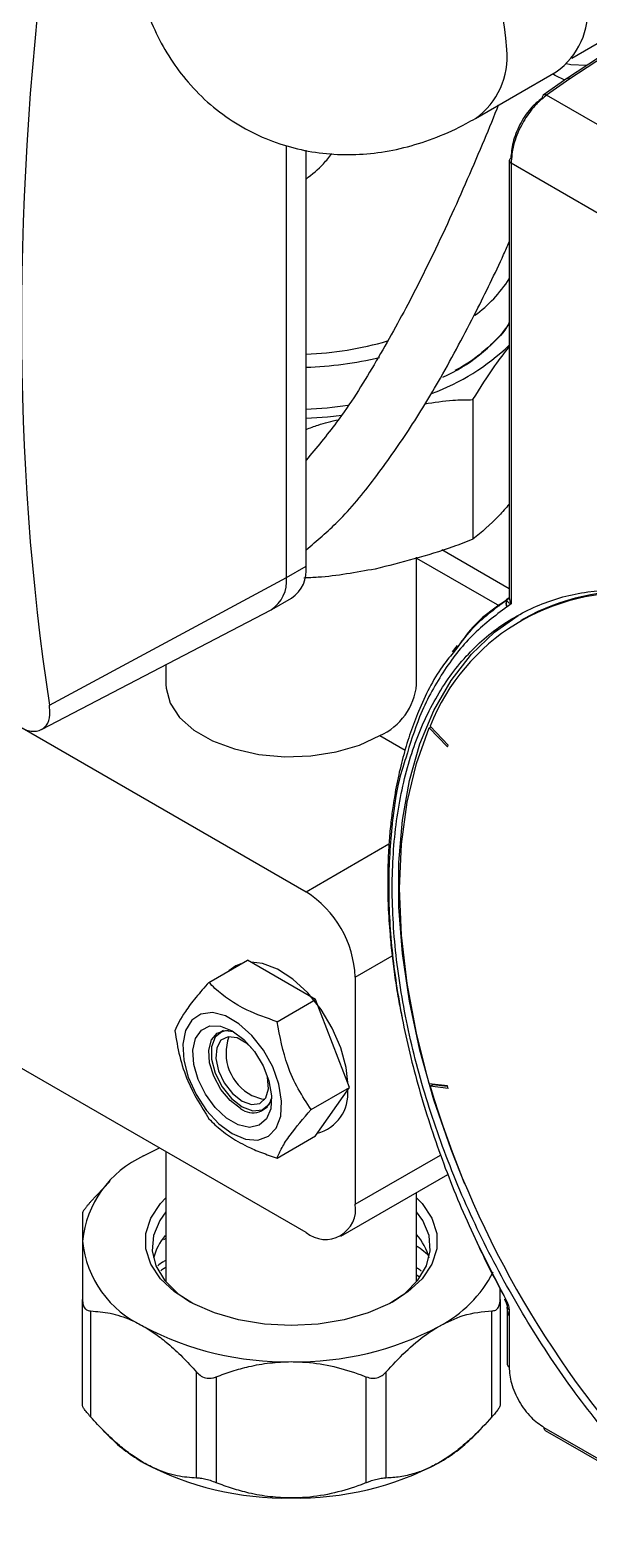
# Model space of a CAD drawing. Extents: x 75 to 2075, y 25 to 1460.
# Drawn here: x 1740.1 to 1790.3, y 503.4 to 638.3 of the extents above; entities that cross this region are included whole.
import ezdxf

# ---------------------------------------------------------------- set-up
doc = ezdxf.new("R2010")
doc.units = 0
doc.header["$LTSCALE"] = 5
doc.linetypes.add('SLD-KATı', pattern=[0])
doc.layers.get('0').update_dxf_attribs({"linetype": 'CONTINUOUS'})

msp = doc.modelspace()

# ---------------------------------------------------------------- linework, layer by layer
at = {"color": 7, "linetype": 'SLD-KATı'}
for p, q in [((1794.642, 638.122), (1788.292, 633.934)), ((1794.908, 638.083), (1788.605, 633.927)), ((1788.765, 635.799), (1791.604, 637.438)), ((1780.124, 630.378), (1787.372, 634.562)), ((1788.337, 633.966), (1786.206, 632.463)), ((1788.605, 633.927), (1786.509, 632.45)), ((1840.632, 601.206), (1786.509, 632.45)), ((1763.137, 589.125), (1763.137, 627.937)), ((1764.905, 590.145), (1764.905, 627.526)), ((1783.15, 626.578), (1783.15, 587.365)), ((1783.315, 626.349), (1783.315, 586.758)), ((1837.126, 595.284), (1783.315, 626.349)), ((1779.891, 605.106), (1779.891, 592.565)), ((1763.137, 589.125), (1764.905, 590.145)), ((1774.829, 579.513), (1774.829, 590.951)), ((1774.829, 590.877), (1782.268, 586.583)), ((1741.859, 577.67), (1763.137, 589.125)), ((1761.842, 586.263), (1763.61, 587.284)), ((1783.12, 587.269), (1782.878, 587.122)), ((1783.089, 587.249), (1782.921, 587.132)), ((1782.925, 587.05), (1782.994, 587.149)), ((1782.925, 587.05), (1782.931, 587.095)), ((1782.931, 587.095), (1782.994, 587.149)), ((1783.067, 587.233), (1782.994, 587.149)), ((1741.157, 575.471), (1761.764, 586.22)), ((1782.958, 586.502), (1782.945, 586.494)), ((1783.315, 586.758), (1782.958, 586.502)), ((1784.456, 585.41), (1784.191, 585.257)), ((1778.472, 583.012), (1778.023, 582.447)), ((1752.329, 581.299), (1752.329, 579.513)), ((1739.405, 575.609), (1764.905, 560.888)), ((1771.534, 574.92), (1773.793, 573.616)), ((1775.971, 575.626), (1776.107, 575.704)), ((1777.61, 573.915), (1775.971, 575.626)), ((1777.676, 574.066), (1776.037, 575.777)), ((1777.61, 573.915), (1777.676, 574.066)), ((1756.182, 552.753), (1759.633, 554.746)), ((1765.757, 551.21), (1759.633, 554.746)), ((1769.324, 553.234), (1769.324, 532.82)), ((1762.305, 549.218), (1765.757, 551.21)), ((1768.819, 543.319), (1765.757, 551.21)), ((1764.905, 530.268), (1731.317, 549.658)), ((1757.486, 548.416), (1757.181, 548.24)), ((1765.367, 541.326), (1768.819, 543.319)), ((1765.757, 538.962), (1768.819, 543.319)), ((1777.61, 543.459), (1775.971, 543.64)), ((1776.037, 543.413), (1776.302, 543.566)), ((1777.676, 543.231), (1776.037, 543.413)), ((1776.302, 543.566), (1777.621, 543.42)), ((1777.676, 543.231), (1777.61, 543.459)), ((1761.138, 541.386), (1761.443, 541.562)), ((1762.305, 536.97), (1765.757, 538.962)), ((1752.329, 537.528), (1752.329, 525.843)), ((1747.286, 534.856), (1746.68, 534.241)), ((1768.03, 529.959), (1777.628, 535.5)), ((1746.685, 534.237), (1745.561, 533.039)), ((1774.829, 525.843), (1774.829, 533.884)), ((1752.329, 529.729), (1752.117, 529.606)), ((1775.053, 526.309), (1774.829, 526.457)), ((1782.329, 524.247), (1782.329, 525.305)), ((1744.829, 514.732), (1744.829, 524.247)), ((1782.329, 524.247), (1782.329, 514.732)), ((1782.969, 523.576), (1782.969, 518.425)), ((1745.561, 523.226), (1745.561, 513.711)), ((1781.597, 513.711), (1781.597, 523.226)), ((1783.134, 523.346), (1783.134, 522.778)), ((1783.134, 522.778), (1783.134, 518.195)), ((1755.08, 508.216), (1755.08, 517.731)), ((1756.848, 517.308), (1756.848, 507.793)), ((1770.31, 507.793), (1770.31, 517.308)), ((1772.078, 517.731), (1772.078, 508.216)), ((1746.68, 512.508), (1747.286, 511.894)), ((1779.872, 511.894), (1780.493, 512.524)), ((1786.271, 512.761), (1834.17, 485.11)), ((1786.387, 512.504), (1834.286, 484.852))]:
    msp.add_line(p, q, dxfattribs=at)
at = {"color": 8, "linetype": 'SLD-KATı'}
for p, q in [((1783.15, 588.115), (1777.109, 591.602)), ((1764.905, 560.888), (1772.351, 565.187)), ((1769.324, 553.234), (1772.633, 555.144)), ((1769.324, 532.82), (1776.976, 537.237)), ((1786.387, 512.504), (1786.395, 512.5))]:
    msp.add_line(p, q, dxfattribs=at)
at = {"color": 7, "linetype": 'SLD-KATı', "flags": 128}
for points in [[(1788.133, 633.822), (1787.29, 634.241), (1787.047, 634.374)], [(1790.088, 635.119), (1788.67, 635.201), (1788.298, 635.268)], [(1764.905, 603.453), (1766.828, 603.567), (1768.137, 603.7)], [(1779.176, 534.608), (1777.927, 537.735), (1776.385, 542.207), (1775.136, 546.659), (1774.189, 551.053), (1773.554, 555.352), (1773.235, 559.519), (1773.235, 563.519), (1773.554, 567.317), (1774.189, 570.882), (1775.136, 574.183), (1776.385, 577.192), (1777.927, 579.884), (1779.748, 582.235), (1781.833, 584.226), (1783.95, 585.714)], [(1752.329, 579.513), (1752.344, 579.173), (1752.712, 577.832), (1753.555, 576.564), (1754.836, 575.426), (1756.499, 574.466), (1758.472, 573.726), (1760.667, 573.24), (1762.99, 573.027), (1765.339, 573.098), (1767.611, 573.45), (1769.706, 574.066), (1771.534, 574.92)], [(1775.971, 543.64), (1774.809, 548.18), (1773.971, 552.643), (1773.465, 556.989), (1773.296, 561.177), (1773.465, 565.17), (1773.971, 568.932), (1774.809, 572.427), (1775.971, 575.626)], [(1759.063, 554.417), (1758.601, 554.229), (1757.962, 553.781)], [(1768.654, 543.742), (1768.5, 545.091), (1768.027, 546.868), (1767.265, 548.644), (1766.258, 550.323), (1765.058, 551.816), (1763.731, 553.041), (1762.348, 553.932), (1760.984, 554.442), (1759.962, 554.556)], [(1758.276, 539.167), (1759.475, 538.665), (1760.586, 538.581), (1761.526, 538.921), (1762.224, 539.661), (1762.63, 540.744), (1762.713, 542.092), (1762.466, 543.603), (1761.909, 545.167), (1761.082, 546.666), (1760.047, 547.99), (1758.881, 549.041), (1757.67, 549.74), (1756.504, 550.036), (1755.469, 549.907), (1754.642, 549.362), (1754.085, 548.442), (1753.839, 547.214), (1753.921, 545.771), (1754.327, 544.22), (1755.025, 542.674), (1755.965, 541.249), (1757.076, 540.05), (1758.276, 539.167)], [(1758.276, 548.397), (1759.321, 547.611), (1760.273, 546.532), (1761.047, 545.255), (1761.576, 543.893), (1761.811, 542.568), (1761.732, 541.396), (1761.346, 540.483), (1760.687, 539.91), (1759.814, 539.726), (1758.804, 539.949), (1757.747, 540.56), (1756.737, 541.502), (1755.864, 542.694), (1755.205, 544.028), (1754.819, 545.387), (1754.74, 546.65), (1754.975, 547.704), (1755.504, 548.455), (1756.279, 548.838), (1757.231, 548.818), (1758.276, 548.397)], [(1759.026, 541.426), (1758.096, 542.143), (1757.266, 543.14), (1756.627, 544.311), (1756.248, 545.528), (1756.17, 546.658), (1756.402, 547.581), (1756.918, 548.195), (1757.662, 548.434), (1758.383, 548.333)], [(1757.947, 548.425), (1757.361, 548.327), (1756.736, 547.828), (1756.404, 546.965), (1756.404, 545.843), (1756.736, 544.596), (1757.361, 543.376), (1758.202, 542.329), (1759.16, 541.582)], [(1759.981, 546.907), (1759.595, 547.253), (1758.724, 547.756), (1757.911, 547.862), (1757.267, 547.555), (1756.879, 546.879), (1756.798, 545.923), (1757.037, 544.818), (1757.562, 543.712), (1758.303, 542.754), (1759.16, 542.075), (1759.16, 542.075)], [(1759.16, 542.075), (1760.016, 541.765), (1760.757, 541.867), (1761.282, 542.367), (1761.521, 543.197), (1761.44, 544.246), (1761.384, 544.477)], [(1760.043, 542.585), (1760.9, 542.275), (1761.219, 542.266)], [(1759.16, 541.582), (1760.117, 541.224), (1760.958, 541.299), (1761.583, 541.798), (1761.681, 541.956)], [(1750.321, 537.153), (1751.684, 537.866), (1751.717, 537.882)], [(1763.579, 521.922), (1761.167, 522.051), (1758.838, 522.434), (1756.67, 523.057), (1754.737, 523.9), (1753.105, 524.933), (1751.83, 526.122), (1750.955, 527.425), (1750.51, 528.8), (1750.51, 530.198), (1750.955, 531.572), (1751.83, 532.876), (1752.329, 533.402)], [(1774.829, 533.402), (1775.328, 532.876), (1776.203, 531.572), (1776.648, 530.198), (1776.648, 528.8), (1776.203, 527.425), (1775.328, 526.122), (1774.053, 524.933), (1772.421, 523.9), (1770.488, 523.057), (1768.32, 522.434), (1765.991, 522.051), (1763.579, 521.922)], [(1752.329, 532.134), (1751.766, 531.349), (1751.206, 530.016), (1751.093, 528.645), (1751.431, 527.287), (1752.209, 525.991), (1753.397, 524.803), (1754.523, 524.014)], [(1772.635, 524.014), (1773.761, 524.803), (1774.949, 525.991), (1775.727, 527.287), (1776.065, 528.645), (1775.952, 530.016), (1775.391, 531.349), (1774.829, 532.134)]]:
    msp.add_lwpolyline(points, dxfattribs=at)
at = {"color": 8, "linetype": 'SLD-KATı'}
for centre, radius, start, end in [((1761.711, 635.438), 21.239, 3.02427, 47.19192), ((1776.238, 635.86), 6.72, 305.30323, 5.9704), ((1786.347, 632.209), 0.291, 56.06372, 118.99903), ((1783.421, 626.599), 0.271, 184.27073, 247.04941), ((1782.68, 524.527), 0.266, 281.36483, 303.85483)]:
    msp.add_arc(centre, radius, start, end, dxfattribs=at)
at = {"color": 7, "linetype": 'SLD-KATı'}
for centre, radius, start, end in [((1783.484, 640.044), 6.721, 305.34553, 5.96665), ((1786.377, 632.258), 0.268, 129.75362, 187.90291), ((1783.419, 626.556), 0.27, 117.47499, 175.28164), ((1772.893, 622.545), 12.19, 306.024, 327.29564), ((1771.029, 620.943), 15.136, 294.05332, 323.20558), ((1763.775, 639.2), 30.026, 272.15626, 286.30492), ((1769.409, 624.259), 19.794, 290.00947, 313.96381), ((1763.754, 641.749), 33.749, 271.95355, 283.28166), ((1763.63, 639.821), 35.577, 272.05273, 278.13677), ((1761.932, 589.767), 2.997, 304.05635, 7.25583), ((1760.107, 588.78), 3.049, 302.91621, 6.48758), ((1793.677, 568.764), 18.982, 85.0229, 158.32003), ((1783.405, 586.805), 0.555, 148.5896, 214.08522), ((1783.48, 586.808), 0.605, 156.38611, 210.37771), ((1793.974, 568.393), 19.498, 85.8189, 119.21903), ((1769.257, 580.033), 5.596, 294.0092, 354.67066), ((1759.729, 552.797), 9.605, 2.60548, 57.39452), ((1762.002, 546.392), 4.281, 159.80136, 242.77692), ((1764.985, 542.759), 3.684, 284.71744, 5.08122), ((1860.826, 568.751), 88.494, 196.63843, 222.38296), ((1760.133, 542.753), 1.727, 230.17978, 347.54113), ((1754.213, 528.563), 9.43, 114.37466, 174.3052), ((1766.63, 532.383), 2.729, 230.79671, 9.21404), ((1754.213, 530.435), 9.43, 185.6948, 245.62534), ((1756.195, 526.681), 5.154, 139.81112, 165.53876), ((1770.931, 526.67), 5.188, 14.48878, 41.28307), ((1771.65, 531.879), 11.296, 297.33576, 333.00701), ((1783.249, 523.603), 0.281, 184.89542, 245.75129), ((1763.039, 545.724), 27.054, 241.95976, 271.1441), ((1764.119, 545.724), 27.054, 268.8559, 298.04024), ((1783.238, 518.444), 0.27, 184.12934, 247.1908), ((1757.276, 521.939), 14.167, 225.15691, 240.59618), ((1769.882, 521.939), 14.167, 299.40382, 314.84309), ((1786.539, 512.728), 0.27, 172.814, 235.87382), ((1763.039, 533.476), 27.054, 241.95976, 271.1441), ((1764.119, 533.476), 27.054, 268.8559, 298.04024)]:
    msp.add_arc(centre, radius, start, end, dxfattribs=at)
msp.add_ellipse((1945.172, 722.843), major_axis=(148.222, 239.127), ratio=0.5971668, start_param=2.2186387, end_param=2.5310184, dxfattribs=at)
for points, knots in [([(1749.268, 648.194), (1749.283, 647.507), (1749.32, 645.841), (1749.679, 643.271), (1750.383, 640.549), (1751.394, 638.018), (1752.691, 635.695), (1754.315, 633.526), (1756.266, 631.576), (1758.52, 629.92), (1760.939, 628.646), (1763.471, 627.752), (1766.075, 627.229), (1768.718, 627.066), (1771.378, 627.253), (1774.043, 627.783), (1776.7, 628.659), (1778.719, 629.587), (1779.846, 630.221), (1780.124, 630.378)], [0, 0, 0, 0, 0.0464293, 0.1125763, 0.1764716, 0.2383574, 0.2986499, 0.3577945, 0.4225253, 0.4854994, 0.5469794, 0.6074406, 0.6673202, 0.7271832, 0.7876251, 0.8492685, 0.9127168, 0.978434, 1, 1, 1, 1]), ([(1788.605, 633.927), (1788.571, 633.943), (1788.507, 633.972), (1788.42, 633.982), (1788.352, 633.972), (1788.32, 633.95), (1788.307, 633.942)], [0, 0, 0, 0, 0.290391, 0.5648284, 0.8233005, 1, 1, 1, 1]), ([(1782.166, 631.556), (1782.119, 631.438), (1781.653, 630.255), (1780.174, 626.693), (1777.612, 620.81), (1774.39, 614.19), (1771.058, 608.238), (1768.089, 603.457), (1765.842, 600.792), (1764.905, 599.681)], [0, 0, 0, 0, 0.0105809, 0.1053813, 0.3189139, 0.5403708, 0.7103161, 0.8792385, 1, 1, 1, 1]), ([(1786.112, 632.221), (1785.752, 631.92), (1785.005, 631.295), (1784.06, 629.84), (1783.414, 628.232), (1783.333, 627.262), (1783.294, 626.796)], [0, 0, 0, 0, 0.2409257, 0.5002188, 0.7593756, 1, 1, 1, 1]), ([(1786.509, 632.45), (1786.253, 632.251), (1785.769, 631.875), (1784.975, 630.973), (1784.146, 629.687), (1783.452, 627.972), (1783.36, 626.881), (1783.315, 626.349)], [0, 0, 0, 0, 0.15141286, 0.28550347, 0.50091691, 0.75677418, 1, 1, 1, 1]), ([(1764.905, 624.928), (1765.452, 625.359), (1766.312, 626.037), (1766.981, 626.903), (1767.225, 627.217)], [0, 0, 0, 0, 0.6365735, 1, 1, 1, 1]), ([(1764.905, 591.617), (1765.875, 592.434), (1768.115, 594.321), (1771.135, 598.036), (1774.193, 602.368), (1777.232, 607.393), (1780.041, 612.691), (1782.051, 616.8), (1782.984, 618.905), (1783.15, 619.28)], [0, 0, 0, 0, 0.1171758, 0.270529, 0.4280844, 0.5917271, 0.7935693, 0.9632576, 1, 1, 1, 1]), ([(1783.127, 612.036), (1783.055, 611.886), (1782.659, 611.073), (1781.205, 609.748), (1779.656, 608.444), (1778.514, 607.853), (1778.28, 607.732)], [0, 0, 0, 0, 0.0896453, 0.4863896, 0.8946433, 1, 1, 1, 1]), ([(1779.891, 605.106), (1780.548, 606.16), (1781.625, 607.887), (1782.722, 609.298), (1783.15, 609.849)], [0, 0, 0, 0, 0.6100676, 1, 1, 1, 1]), ([(1775.559, 604.735), (1776.406, 604.863), (1777.866, 605.084), (1779.292, 605.1), (1779.891, 605.106)], [0, 0, 0, 0, 0.5802324, 1, 1, 1, 1]), ([(1764.905, 602.435), (1765.264, 602.571), (1766.219, 602.932), (1767.193, 603.161), (1767.799, 603.304)], [0, 0, 0, 0, 0.3768529, 1, 1, 1, 1]), ([(1783.15, 595.714), (1782.847, 595.365), (1781.749, 594.104), (1780.671, 593.211), (1779.891, 592.565)], [0, 0, 0, 0, 0.2766048, 1, 1, 1, 1]), ([(1779.891, 592.565), (1779.291, 592.331), (1776.405, 591.208), (1773.45, 590.473), (1771.109, 589.89)], [0, 0, 0, 0, 0.2077162, 1, 1, 1, 1]), ([(1771.109, 589.89), (1769.392, 589.576), (1767.238, 589.182), (1765.126, 589.098), (1764.697, 589.081)], [0, 0, 0, 0, 0.7966558, 1, 1, 1, 1]), ([(1782.994, 587.149), (1781.974, 586.468), (1780.292, 585.346), (1779.025, 583.607), (1778.526, 582.922)], [0, 0, 0, 0, 0.6060252, 1, 1, 1, 1]), ([(1783.315, 586.758), (1783.264, 586.779), (1783.196, 586.808), (1783.115, 586.856), (1783.007, 586.934), (1782.96, 587), (1782.925, 587.05)], [0, 0, 0, 0, 0.25027097, 0.33496457, 0.50031733, 1, 1, 1, 1]), ([(1783.154, 587.382), (1783.154, 587.383), (1783.155, 587.392), (1783.16, 587.332), (1783.131, 587.293), (1783.111, 587.265)], [0, 0, 0, 0, 0.0151762, 0.3002075, 1, 1, 1, 1]), ([(1778.121, 582.37), (1777.781, 581.961), (1776.534, 580.462), (1775.478, 578.249), (1774.636, 576.171), (1774.288, 575.21), (1773.965, 574.224), (1773.669, 573.214), (1773.401, 572.181), (1773.16, 571.127), (1772.99, 570.267), (1772.843, 569.441), (1772.691, 568.491), (1772.512, 567.126), (1772.372, 565.632), (1772.286, 564.223), (1772.244, 563.013), (1772.233, 562.076), (1772.237, 560.972), (1772.277, 559.377), (1772.41, 557.296), (1772.623, 555.142), (1772.878, 553.207), (1773.155, 551.363), (1773.414, 550.146), (1773.532, 549.593)], [0, 0, 0, 0, 0.0587883, 0.2155721, 0.2489893, 0.2824308, 0.3158725, 0.3492899, 0.3826583, 0.4159532, 0.44915, 0.4624643, 0.491459, 0.5349065, 0.5832461, 0.620384, 0.6539105, 0.6838329, 0.6971513, 0.7435884, 0.8117554, 0.8607027, 0.9099317, 0.9590331, 1, 1, 1, 1]), ([(1738.78, 575.867), (1739.184, 575.672), (1739.993, 575.281), (1740.982, 575.304), (1741.662, 575.792), (1741.953, 576.636), (1741.887, 577.366), (1741.859, 577.67)], [0, 0, 0, 0, 0.2099575, 0.4198902, 0.631426, 0.8460392, 1, 1, 1, 1]), ([(1773.857, 572.89), (1773.763, 572.619), (1773.147, 570.845), (1772.575, 567.055), (1772.212, 561.574), (1772.526, 555.686), (1773.445, 549.545), (1774.957, 543.235), (1777.031, 536.861), (1779.616, 530.493), (1781.757, 526.37), (1782.829, 524.306)], [0, 0, 0, 0, 0.0220882, 0.1444445, 0.2668153, 0.3891048, 0.5112032, 0.6335197, 0.7556841, 0.8776621, 1, 1, 1, 1]), ([(1756.182, 552.753), (1755.78, 552.297), (1754.969, 551.374), (1753.775, 549.804), (1753.373, 548.942), (1753.12, 548.397)], [0, 0, 0, 0, 0.2648614, 0.535466, 1, 1, 1, 1]), ([(1762.305, 549.218), (1761.376, 549.544), (1759.177, 550.314), (1757.272, 551.651), (1756.36, 552.572), (1756.182, 552.753)], [0, 0, 0, 0, 0.3706042, 0.8765855, 1, 1, 1, 1]), ([(1765.367, 541.326), (1764.966, 541.932), (1764.155, 543.158), (1762.96, 545.756), (1762.559, 547.877), (1762.305, 549.218)], [0, 0, 0, 0, 0.2648614, 0.535466, 1, 1, 1, 1]), ([(1753.12, 548.397), (1753.25, 547.634), (1753.512, 546.091), (1754.402, 543.318), (1755.493, 541.594), (1756.182, 540.505)], [0, 0, 0, 0, 0.2648614, 0.535466, 1, 1, 1, 1]), ([(1762.305, 536.97), (1762.435, 537.269), (1762.698, 537.875), (1763.588, 539.27), (1764.678, 540.53), (1765.367, 541.326)], [0, 0, 0, 0, 0.2648614, 0.535466, 1, 1, 1, 1]), ([(1756.182, 540.505), (1756.361, 540.324), (1756.903, 539.776), (1757.982, 538.906), (1759.421, 538.078), (1760.895, 537.442), (1761.834, 537.128), (1762.305, 536.97)], [0, 0, 0, 0, 0.1231586, 0.3733963, 0.6297234, 0.8139072, 1, 1, 1, 1]), ([(1745.561, 533.039), (1745.502, 532.971), (1745.413, 532.869), (1745.303, 532.738), (1745.224, 532.642), (1745.152, 532.551), (1745.085, 532.465), (1745.025, 532.384), (1744.958, 532.288), (1744.893, 532.186), (1744.852, 532.105), (1744.832, 532.05), (1744.83, 532.029), (1744.829, 532.018)], [0, 0, 0, 0, 0.1386714, 0.2094371, 0.2806778, 0.3499062, 0.419664, 0.4911668, 0.5632988, 0.6929648, 0.8261712, 0.9127139, 1, 1, 1, 1]), ([(1744.829, 532.018), (1744.829, 531.989), (1744.829, 531.813), (1744.829, 531.333), (1744.829, 530.47), (1744.829, 529.745), (1744.829, 529.499)], [0, 0, 0, 0, 0.073265, 0.4365434, 0.8088712, 1, 1, 1, 1]), ([(1744.829, 529.499), (1744.829, 529.109), (1744.829, 528.323), (1744.829, 526.972), (1744.829, 525.605), (1744.829, 524.701), (1744.829, 524.247)], [0, 0, 0, 0, 0.272941, 0.5513799, 0.7748074, 1, 1, 1, 1]), ([(1775.798, 528.317), (1775.588, 528.497), (1775.291, 528.753), (1774.935, 528.981), (1774.829, 529.049)], [0, 0, 0, 0, 0.7027457, 1, 1, 1, 1]), ([(1779.989, 529.986), (1780.128, 529.668), (1780.966, 527.749), (1781.973, 525.881), (1782.813, 524.322)], [0, 0, 0, 0, 0.1656774, 1, 1, 1, 1]), ([(1752.329, 527.785), (1752.223, 527.726), (1751.95, 527.574), (1751.721, 527.4), (1751.582, 527.295)], [0, 0, 0, 0, 0.38950289, 1, 1, 1, 1]), ([(1752.329, 527.137), (1752.221, 527.078), (1752.053, 526.987), (1751.912, 526.883), (1751.862, 526.846)], [0, 0, 0, 0, 0.6420426, 1, 1, 1, 1]), ([(1775.275, 526.791), (1775.232, 526.828), (1775.097, 526.939), (1774.937, 527.038), (1774.829, 527.105)], [0, 0, 0, 0, 0.3257961, 1, 1, 1, 1]), ([(1744.829, 524.247), (1744.839, 524.085), (1744.86, 523.76), (1745.049, 523.415), (1745.303, 523.251), (1745.487, 523.233), (1745.561, 523.226)], [0, 0, 0, 0, 0.2806938, 0.5628322, 0.8257499, 1, 1, 1, 1]), ([(1781.597, 523.226), (1781.715, 523.243), (1781.951, 523.276), (1782.2, 523.542), (1782.315, 523.891), (1782.325, 524.145), (1782.329, 524.247)], [0, 0, 0, 0, 0.2806938, 0.5628322, 0.8257499, 1, 1, 1, 1]), ([(1782.733, 524.266), (1782.798, 524.134), (1782.893, 523.942), (1782.967, 523.682), (1782.975, 523.568), (1782.979, 523.513)], [0, 0, 0, 0, 0.5287522, 0.7743073, 1, 1, 1, 1]), ([(1782.813, 524.322), (1782.853, 524.193), (1782.911, 524.005), (1782.96, 523.749), (1782.966, 523.633), (1782.969, 523.579)], [0, 0, 0, 0, 0.5321587, 0.7787027, 1, 1, 1, 1]), ([(1782.829, 524.306), (1782.907, 524.145), (1783.027, 523.901), (1783.119, 523.571), (1783.129, 523.419), (1783.134, 523.346)], [0, 0, 0, 0, 0.5000028, 0.7601338, 1, 1, 1, 1]), ([(1783.134, 522.778), (1783.095, 522.906), (1783.034, 523.109), (1782.979, 523.384), (1782.972, 523.52), (1782.969, 523.579)], [0, 0, 0, 0, 0.5007379, 0.7855576, 1, 1, 1, 1]), ([(1745.561, 523.226), (1746.139, 523.187), (1747.011, 523.129), (1748.248, 522.791), (1749.253, 522.419), (1749.949, 522.045), (1750.321, 521.845)], [0, 0, 0, 0, 0.38224592, 0.57766311, 0.77474997, 1, 1, 1, 1]), ([(1776.837, 521.845), (1777.572, 522.214), (1779.226, 523.042), (1780.75, 523.16), (1781.597, 523.226)], [0, 0, 0, 0, 0.4446442, 1, 1, 1, 1]), ([(1750.321, 521.845), (1750.685, 521.621), (1751.418, 521.168), (1752.589, 520.243), (1753.825, 519.11), (1754.66, 518.193), (1755.08, 517.731)], [0, 0, 0, 0, 0.2208532, 0.4446677, 0.7205109, 1, 1, 1, 1]), ([(1772.078, 517.731), (1772.655, 518.356), (1773.825, 519.623), (1775.449, 520.984), (1776.466, 521.615), (1776.837, 521.845)], [0, 0, 0, 0, 0.3824108, 0.7746528, 1, 1, 1, 1]), ([(1756.848, 517.308), (1757.322, 517.485), (1758.273, 517.841), (1759.871, 518.275), (1761.643, 518.607), (1762.93, 518.652), (1763.579, 518.675)], [0, 0, 0, 0, 0.2235177, 0.4486206, 0.7217234, 1, 1, 1, 1]), ([(1763.579, 518.675), (1764.024, 518.664), (1765.315, 518.631), (1767.444, 518.27), (1769.216, 517.731), (1770.156, 517.368), (1770.31, 517.308)], [0, 0, 0, 0, 0.1911271, 0.5537053, 0.9267357, 1, 1, 1, 1]), ([(1783.134, 518.195), (1783.176, 517.715), (1783.241, 516.974), (1783.631, 515.905), (1784.037, 515.094), (1784.536, 514.338), (1785.267, 513.465), (1785.876, 513.038), (1786.271, 512.761)], [0, 0, 0, 0, 0.2394572, 0.369682, 0.5, 0.6302215, 0.7605428, 1, 1, 1, 1]), ([(1755.08, 517.731), (1755.212, 517.603), (1755.478, 517.347), (1755.995, 517.171), (1756.468, 517.18), (1756.74, 517.272), (1756.848, 517.308)], [0, 0, 0, 0, 0.2806938, 0.5628322, 0.8257499, 1, 1, 1, 1]), ([(1770.31, 517.308), (1770.487, 517.254), (1770.841, 517.146), (1771.383, 517.223), (1771.799, 517.445), (1771.998, 517.65), (1772.078, 517.731)], [0, 0, 0, 0, 0.2806938, 0.5628322, 0.8257499, 1, 1, 1, 1]), ([(1745.561, 513.711), (1745.443, 513.847), (1745.207, 514.12), (1744.958, 514.451), (1744.843, 514.649), (1744.833, 514.708), (1744.829, 514.732)], [0, 0, 0, 0, 0.2806938, 0.5628322, 0.8257499, 1, 1, 1, 1]), ([(1782.329, 514.732), (1782.319, 514.689), (1782.298, 514.605), (1782.109, 514.325), (1781.855, 514.008), (1781.67, 513.796), (1781.597, 513.711)], [0, 0, 0, 0, 0.28069379, 0.56283221, 0.82574987, 1, 1, 1, 1]), ([(1750.321, 509.597), (1749.956, 509.822), (1749.223, 510.274), (1748.052, 511.199), (1746.817, 512.332), (1745.981, 513.25), (1745.561, 513.711)], [0, 0, 0, 0, 0.2208532, 0.4446677, 0.7205109, 1, 1, 1, 1]), ([(1781.597, 513.711), (1781.019, 513.083), (1780.146, 512.134), (1778.91, 511.044), (1777.905, 510.256), (1777.209, 509.826), (1776.837, 509.597)], [0, 0, 0, 0, 0.3822459, 0.5776631, 0.77475, 1, 1, 1, 1]), ([(1755.08, 508.216), (1754.503, 508.255), (1753.63, 508.314), (1752.393, 508.651), (1751.389, 509.023), (1750.692, 509.397), (1750.321, 509.597)], [0, 0, 0, 0, 0.3822459, 0.5776631, 0.77475, 1, 1, 1, 1]), ([(1776.837, 509.597), (1776.473, 509.401), (1775.74, 509.007), (1774.568, 508.58), (1773.333, 508.286), (1772.498, 508.24), (1772.078, 508.216)], [0, 0, 0, 0, 0.2208532, 0.4446677, 0.7205109, 1, 1, 1, 1]), ([(1756.848, 507.793), (1756.671, 507.859), (1756.317, 507.991), (1755.775, 508.133), (1755.359, 508.203), (1755.16, 508.212), (1755.08, 508.216)], [0, 0, 0, 0, 0.2806938, 0.5628322, 0.8257499, 1, 1, 1, 1]), ([(1763.579, 506.427), (1762.942, 506.449), (1761.656, 506.493), (1759.887, 506.822), (1758.277, 507.26), (1757.326, 507.615), (1756.848, 507.793)], [0, 0, 0, 0, 0.272941, 0.5513799, 0.7748074, 1, 1, 1, 1]), ([(1770.31, 507.793), (1770.156, 507.734), (1769.236, 507.378), (1767.467, 506.837), (1765.338, 506.471), (1764.024, 506.438), (1763.579, 506.427)], [0, 0, 0, 0, 0.073265, 0.4365434, 0.8088712, 1, 1, 1, 1]), ([(1772.078, 508.216), (1771.945, 508.208), (1771.68, 508.191), (1771.163, 508.08), (1770.69, 507.937), (1770.418, 507.834), (1770.31, 507.793)], [0, 0, 0, 0, 0.2806938, 0.5628322, 0.8257499, 1, 1, 1, 1])]:
    msp.add_open_spline(points, degree=3, knots=knots, dxfattribs=at)
msp.add_open_spline([(1794.988, 508.685), (1793.367, 510.545), (1790.127, 514.265), (1785.768, 520.542), (1781.894, 527.167), (1778.614, 534.062), (1775.988, 541.067), (1774.072, 548.042), (1772.907, 554.84), (1772.516, 561.322), (1772.907, 567.351), (1774.072, 572.804), (1775.988, 577.567), (1778.614, 581.541), (1781.894, 584.648), (1785.768, 586.8), (1790.127, 588.044), (1793.367, 588.023), (1794.988, 588.013)], degree=3, dxfattribs=at)
at = {"color": 8, "linetype": 'SLD-KATı'}
for points, knots in [([(1782.931, 587.095), (1781.827, 586.29), (1780.034, 584.982), (1778.652, 583.095), (1778.121, 582.37)], [0, 0, 0, 0, 0.6154408, 1, 1, 1, 1]), ([(1783.158, 587.365), (1783.156, 587.34), (1783.145, 587.226), (1783.198, 587.013), (1783.276, 586.843), (1783.315, 586.758)], [0, 0, 0, 0, 0.1188165, 0.5585285, 1, 1, 1, 1]), ([(1782.945, 586.494), (1781.869, 585.678), (1779.715, 584.043), (1777.122, 580.662), (1775.101, 576.982), (1774.242, 574.159), (1773.857, 572.89)], [0, 0, 0, 0, 0.2614265, 0.5233499, 0.7858683, 1, 1, 1, 1])]:
    msp.add_open_spline(points, degree=3, knots=knots, dxfattribs=at)

doc.saveas('drawing.dxf')
